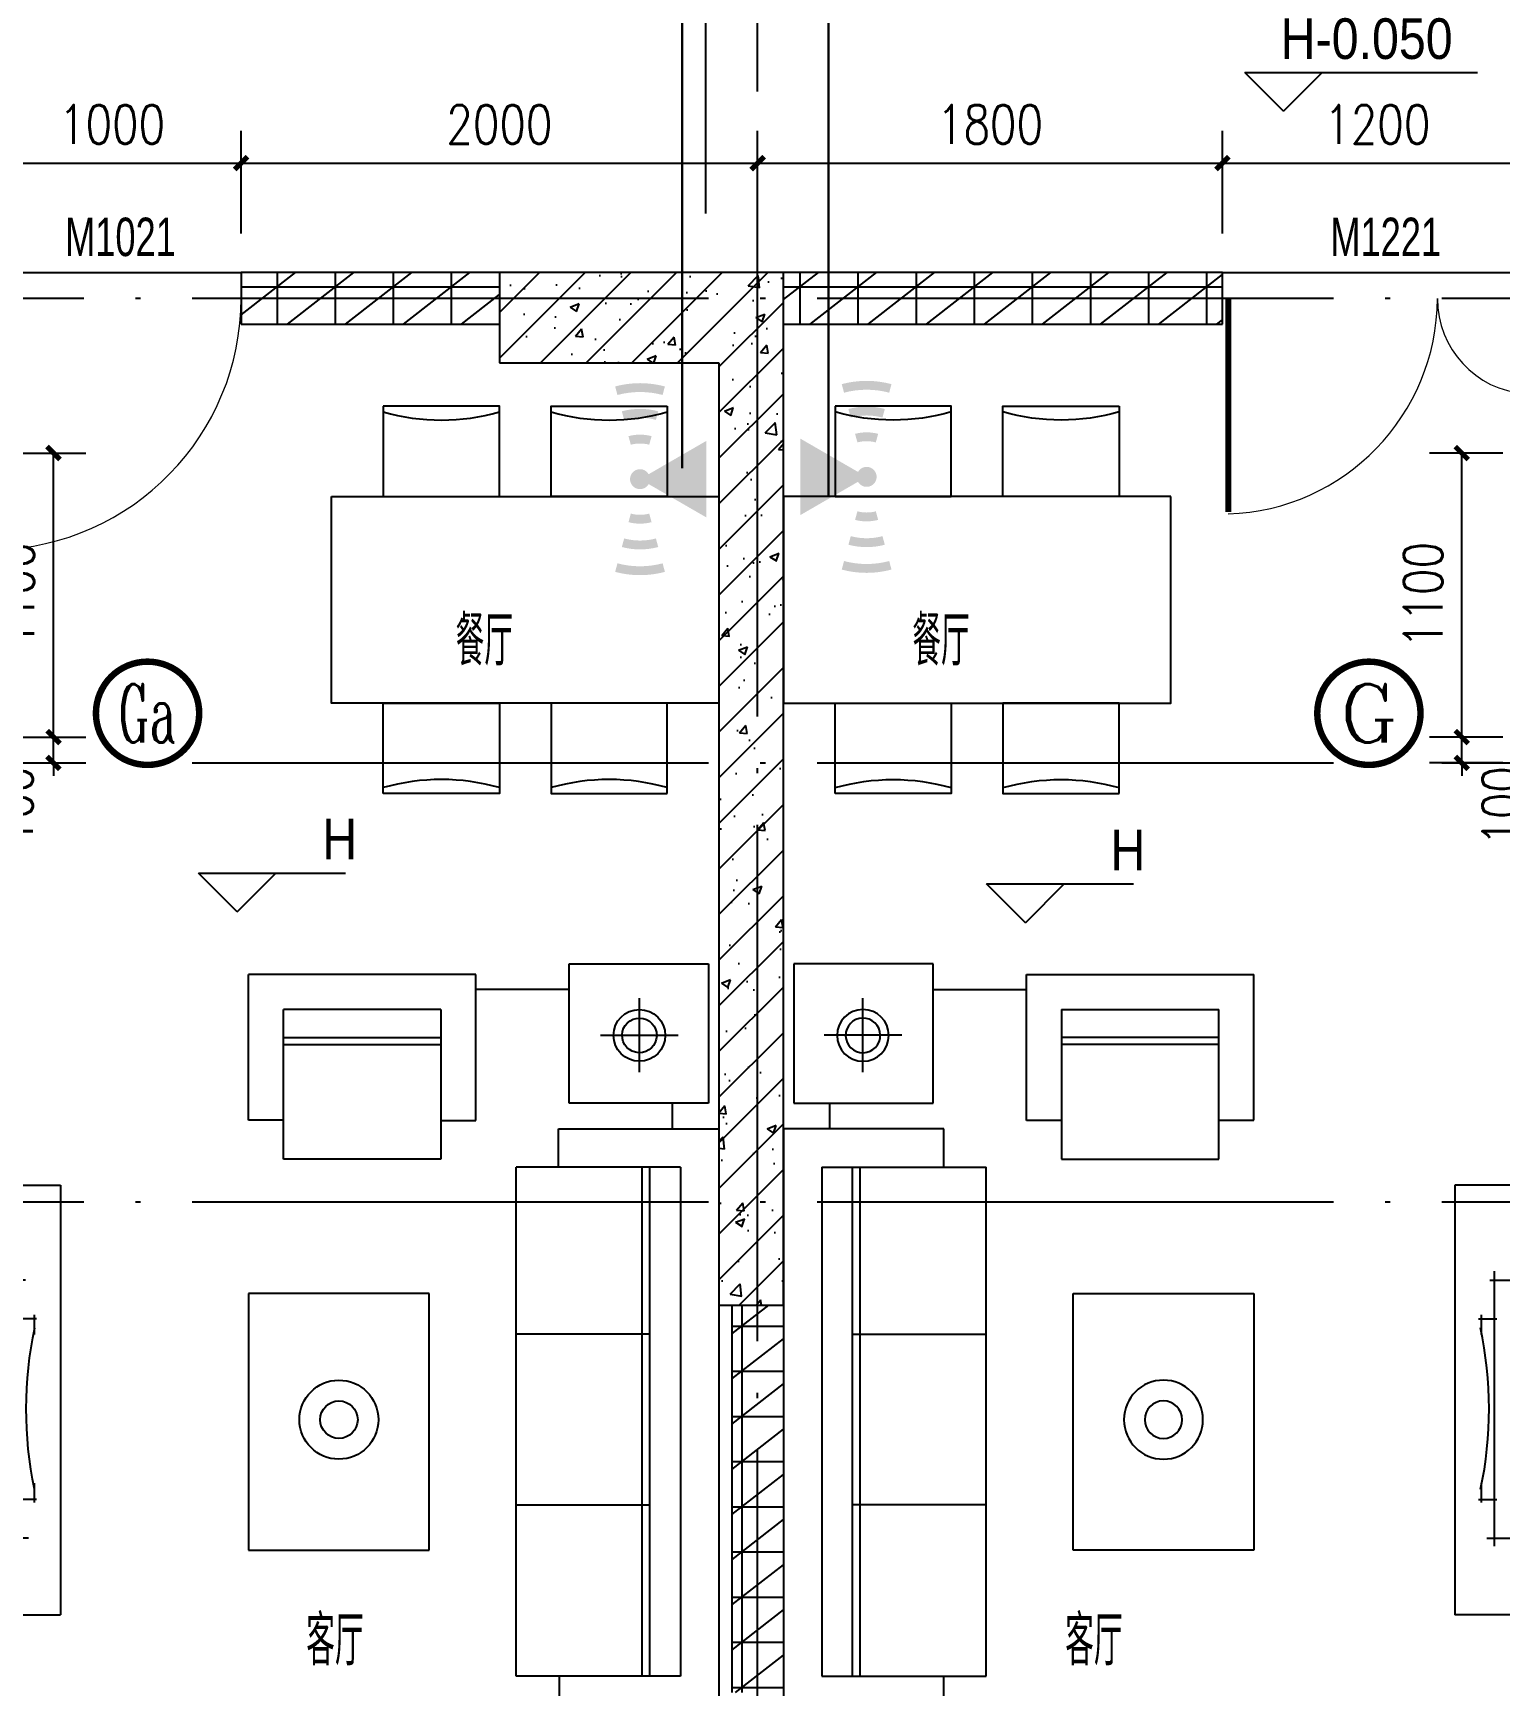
# Model space of a CAD drawing. Extents: x 718358 to 1668613, y -348838 to -159582.
# Drawn here: x 774829 to 780510, y -334069 to -327667 of the extents above; entities that cross this region are included whole.
import ezdxf
from ezdxf.enums import TextEntityAlignment as Align

# ---------------------------------------------------------------- set-up
doc = ezdxf.new("R2010")
doc.units = 0
doc.header["$LTSCALE"] = 1000
doc.linetypes.add('DOTE', pattern=[2.42, 2, -0.2, 0.02, -0.2])
for name, color, linetype in [('AP', 7, 'Continuous'), ('家电', 232, 'Continuous'), ('建-墙体', 2, 'Continuous'), ('建-家具', 251, 'Continuous'), ('建-尺寸', 73, 'Continuous'), ('建-影线', 8, 'Continuous'), ('建-房间名', 7, 'Continuous'), ('建-柱子', 6, 'Continuous'), ('建-标高', 3, 'Continuous'), ('建-轴网', 14, 'DOTE'), ('建-门窗', 4, 'Continuous'), ('建-门窗-编号', 7, 'Continuous')]:
    doc.layers.add(name, color=color, linetype=linetype)
doc.styles.add('_TCH_DIM', font='gt单线西文.shx', dxfattribs={"width": 0.8, "bigfont": 'gt单线中文.shx'})
doc.styles.add('_TCH_LABEL', font='COMPLEX', dxfattribs={"bigfont": 'GBCBIG'})
doc.styles.add('_TCH_WINDOW', font='gt单线西文.shx', dxfattribs={"height": 3.5, "bigfont": 'gt单线中文.shx'})
doc.styles.add('DIM_FONT', font='SIMPLEX.shx', dxfattribs={"width": 0.8, "bigfont": 'GBCBIG.shx'})
doc.dimstyles.new('DIMN50', dxfattribs={"dimscale": 0.5, "dimtxt": 300, "dimasz": 100, "dimexe": 250, "dimexo": 300, "dimgap": 150, "dimtad": 1, "dimdec": 0, "dimzin": 0, "dimdsep": 46, "dimtxsty": 'DIM_FONT', "dimblk": 'ARCHTICK', "dimcen": 0.09, "dimdle": 1, "dimclrt": 7, "dimazin": 2, "dimtfac": 1, "dimtdec": 0, "dimtix": 1, "dimtmove": 2, "dimatfit": 3, "dimldrblk": 'ARCHTICK', "dimfxl": 1, "dimtolj": 1, "dimtzin": 0, "dimarcsym": 0})
pattern_1 = [(0, (0, 0), (0, 175), []), (37.875, (200, 0), (-84.807639, 109.038328), []), (90, (200, 0), (-225, 1e-14), [])]

# ---------------------------------------------------------------- blocks, each defined once
blk = doc.blocks.new('A$C72B7076F')
at = {"layer": '建-家具'}
for points in [[(200, 350), (200, 0), (650, 0), (650, 350)], [(1300, 350), (1300, 0), (850, 0), (850, 350)], [(0, 0), (1500, 0), (1500, -800), (0, -800)], [(200, -1150), (200, -800), (650, -800), (650, -1150)], [(1300, -1150), (1300, -800), (850, -800), (850, -1150)]]:
    blk.add_lwpolyline(points, close=True, dxfattribs=at)
for centre, start, end in [((425, 1115.3), 254.06078, 285.93922), ((1075, 1115.3), 254.06078, 285.93922), ((425, -1915.3), 74.06078, 105.93922), ((1075, -1915.3), 74.06078, 105.93922)]:
    blk.add_arc(centre, 819.3, start, end, dxfattribs=at)
blk = doc.blocks.new('sf')
at = {"layer": '建-家具'}
for p, q in [((79749.9, -87777.5), (79749.9, -87237.8)), ((79749.9, -87237.8), (80289.6, -87237.8)), ((80289.6, -87237.8), (80289.6, -87777.5)), ((79387.7, -87279.8), (78507.7, -87279.8)), ((78507.7, -87842.8), (78507.7, -87279.8)), ((79387.7, -87844.4), (79387.7, -87279.8)), ((79749.9, -87337.8), (79387.7, -87337.8)), ((80021.5, -87656.9), (80021.5, -87370.7)), ((79252.7, -87414.7), (78642.6, -87414.7)), ((78642.6, -87993.9), (78642.6, -87414.7)), ((79252.7, -87414.7), (79252.7, -87993.9)), ((79871.2, -87513.8), (80171.8, -87513.8)), ((78642.6, -87522.8), (79252.7, -87522.8)), ((78642.6, -87549.8), (79252.7, -87549.8)), ((80289.6, -87777.5), (79749.9, -87777.5)), ((80149.9, -87877.5), (80149.9, -87777.5)), ((78642.6, -87842.8), (78507.7, -87842.8)), ((79252.7, -87844.4), (79387.7, -87844.4)), ((79708.3, -87877.5), (80329.4, -87877.5)), ((79708.3, -88025.9), (79708.3, -87877.5)), ((79252.7, -87993.9), (78642.6, -87993.9)), ((80181, -88025.9), (79543.9, -88025.9)), ((79543.9, -89996.8), (79543.9, -88025.9)), ((80032.4, -89996.8), (80032.4, -88025.9)), ((80062.1, -89996.8), (80062.1, -88025.9)), ((80181, -88025.9), (80181, -89996.8)), ((79207.7, -88514.3), (78507.7, -88514.3)), ((78507.7, -88514.3), (78507.7, -89508.4)), ((79207.7, -89508.4), (79207.7, -88514.3)), ((80062.1, -88672.8), (79543.9, -88672.8)), ((79543.9, -89333), (80062.1, -89333)), ((78507.7, -89508.4), (79207.7, -89508.4)), ((80181, -89996.8), (79543.9, -89996.8)), ((79710.1, -89996.8), (79710.1, -90145.2)), ((79710.1, -90145.2), (80329.4, -90145.2)), ((80149.9, -90145.2), (80149.9, -90245.2)), ((79749.9, -90245.2), (79749.9, -90784.9)), ((80289.6, -90245.2), (79749.9, -90245.2)), ((80289.6, -90784.9), (80289.6, -90245.2)), ((80021.5, -90365.8), (80021.5, -90652)), ((79871.2, -90508.9), (80171.8, -90508.9)), ((79749.9, -90784.9), (80289.6, -90784.9))]:
    blk.add_line(p, q, dxfattribs=at)
blk.add_lwpolyline([(80329.4, -87877.5), (80329.4, -90145.2)], dxfattribs=at)
for radius in [152.9, 72.6]:
    blk.add_circle((78857.7, -89003.4), radius, dxfattribs=at)
for major_axis, start_param, end_param in [((-100.3, -0.4), -0.003785, 6.2794), ((67.1, -1.6), 3.165615400503639, 9.448800707683226)]:
    blk.add_ellipse((80021.5, -87515), major_axis=major_axis, ratio=1, start_param=start_param, end_param=end_param, dxfattribs=at)
at = {"layer": '建-家具', "extrusion": (8.87659e-44, -1.84514e-37, -1)}
blk.add_ellipse((80021.5, -90507.7), major_axis=(-100.3, 0.4), ratio=1, start_param=-0.003785, end_param=6.2794, dxfattribs=at)
at = {"layer": '建-家具', "extrusion": (9.70209e-44, -1.84514e-37, -1)}
blk.add_ellipse((80021.5, -90507.7), major_axis=(67.1, 1.6), ratio=1, start_param=3.165615400503639, end_param=9.448800707683226, dxfattribs=at)
blk = doc.blocks.new('454545646857')
at = {"layer": '建-家具'}
for p, q in [((6042.6, -65842.8), (6042.6, -65422.8)), ((7706.5, -65422.8), (6042.6, -65422.8)), ((7706.5, -65842.8), (7706.5, -65422.8)), ((6338.8, -65546.9), (6338.8, -65696.1)), ((6552.1, -65525.3), (6477, -65525.3)), ((6488.8, -65515.3), (6488.8, -65585.3)), ((7203.5, -65525.3), (7128.3, -65525.3)), ((7188.8, -65515.3), (7188.8, -65585.3)), ((7373, -65575.3), (6307.5, -65575.3)), ((7338.8, -65558.4), (7338.8, -65706.6)), ((6307.5, -65675.3), (7373, -65675.3)), ((6488.8, -65735.3), (6488.8, -65665.3)), ((7188.8, -65735.3), (7188.8, -65665.3)), ((6552.1, -65725.3), (6477, -65725.3)), ((7203.5, -65725.3), (7128.3, -65725.3)), ((7726.5, -65822.8), (6022.6, -65822.8))]:
    blk.add_line(p, q, dxfattribs=at)
for centre, start, end in [((6838.8, -64054.8), 258.05955, 282.11273), ((6838.8, -67195.9), 77.88727, 101.94045)]:
    blk.add_arc(centre, 1500.8, start, end, dxfattribs=at)
blk = doc.blocks.new('$DorLib2D$00000001')
for p, q in [((0.45, 0.975), (0.5, 0.975)), ((0.45, 0), (0.45, 0.975)), ((0.5, 0), (0.5, 0.975)), ((0.5, 0), (0.45, 0))]:
    blk.add_line(p, q)
at = {"lineweight": 13}
blk.add_arc((0.475, 0), 0.975, 91.46928, 180, dxfattribs=at)
blk = doc.blocks.new('$DorLib2D$00000025')
at = {"const_width": 0.02}
for points in [[(0.481, -0.0014), (0.481, 0.6906)], [(-0.481, 0.0014), (-0.481, 0.3084)]]:
    blk.add_lwpolyline(points, dxfattribs=at)
at = {"lineweight": 13}
for centre, radius, start, end in [((0.5046, -0.0019), 0.6987, 91.9397, 179.7238), ((-0.5008, 0.0026), 0.3067, 359.7899, 85.7508)]:
    blk.add_arc(centre, radius, start, end, dxfattribs=at)
blk = doc.blocks.new('_ArchTick')
at = {"color": 0, "linetype": 'ByBlock', "const_width": 0.4}
blk.add_lwpolyline([(-0.5, -0.5), (0.5, 0.5)], dxfattribs=at)
blk = doc.blocks.new('*D522')
at = {"layer": 'Defpoints', "color": 0, "transparency": 16777216}
for p in [(775634.7, -328170.7), (774634.7, -328593.8), (775634.7, -328593.8)]:
    blk.add_point(p, dxfattribs=at)
at = {"layer": '建-尺寸', "color": 0, "lineweight": -2, "transparency": 16777216}
for p, q in [((774634.7, -328443.8), (774634.7, -328045.7)), ((775634.7, -328443.8), (775634.7, -328045.7)), ((774634.2, -328170.7), (775635.2, -328170.7))]:
    blk.add_line(p, q, dxfattribs=at)
at = {"layer": '建-尺寸', "color": 0, "lineweight": -2, "transparency": 16777216, "xscale": 50, "yscale": 50, "zscale": 50, "rotation": 180}
blk.add_blockref('_ArchTick', (774634.7, -328170.7), dxfattribs=at)
at = {"layer": '建-尺寸', "color": 0, "lineweight": -2, "transparency": 16777216, "xscale": 50, "yscale": 50, "zscale": 50}
blk.add_blockref('_ArchTick', (775634.7, -328170.7), dxfattribs=at)
at = {"layer": '建-尺寸', "color": 7, "transparency": 16777216, "insert": (775134.7, -328020.7), "char_height": 150, "attachment_point": 5, "style": 'DIM_FONT'}
blk.add_mtext('\\A1;1000', dxfattribs=at)
blk = doc.blocks.new('*D523')
at = {"layer": 'Defpoints', "color": 0, "transparency": 16777216}
for p in [(777635.2, -328170.7), (775634.7, -328593.8), (777635.2, -328593.8)]:
    blk.add_point(p, dxfattribs=at)
at = {"layer": '建-尺寸', "color": 0, "lineweight": -2, "transparency": 16777216}
for p, q in [((775634.7, -328443.8), (775634.7, -328045.7)), ((777635.2, -328443.8), (777635.2, -328045.7)), ((775634.2, -328170.7), (777635.7, -328170.7))]:
    blk.add_line(p, q, dxfattribs=at)
at = {"layer": '建-尺寸', "color": 0, "lineweight": -2, "transparency": 16777216, "xscale": 50, "yscale": 50, "zscale": 50, "rotation": 180}
blk.add_blockref('_ArchTick', (775634.7, -328170.7), dxfattribs=at)
at = {"layer": '建-尺寸', "color": 0, "lineweight": -2, "transparency": 16777216, "xscale": 50, "yscale": 50, "zscale": 50}
blk.add_blockref('_ArchTick', (777635.2, -328170.7), dxfattribs=at)
at = {"layer": '建-尺寸', "color": 7, "transparency": 16777216, "insert": (776634.9, -328020.7), "char_height": 150, "attachment_point": 5, "style": 'DIM_FONT'}
blk.add_mtext('\\A1;2000', dxfattribs=at)
blk = doc.blocks.new('*D524')
at = {"layer": 'Defpoints', "color": 0, "transparency": 16777216}
for p in [(779435.2, -328170.7), (777635.2, -328593.8), (779435.2, -328593.8)]:
    blk.add_point(p, dxfattribs=at)
at = {"layer": '建-尺寸', "color": 0, "lineweight": -2, "transparency": 16777216}
for p, q in [((777635.2, -328443.8), (777635.2, -328045.7)), ((779435.2, -328443.8), (779435.2, -328045.7)), ((777634.7, -328170.7), (779435.7, -328170.7))]:
    blk.add_line(p, q, dxfattribs=at)
at = {"layer": '建-尺寸', "color": 0, "lineweight": -2, "transparency": 16777216, "xscale": 50, "yscale": 50, "zscale": 50, "rotation": 180}
blk.add_blockref('_ArchTick', (777635.2, -328170.7), dxfattribs=at)
at = {"layer": '建-尺寸', "color": 0, "lineweight": -2, "transparency": 16777216, "xscale": 50, "yscale": 50, "zscale": 50}
blk.add_blockref('_ArchTick', (779435.2, -328170.7), dxfattribs=at)
at = {"layer": '建-尺寸', "color": 7, "transparency": 16777216, "insert": (778535.2, -328020.7), "char_height": 150, "attachment_point": 5, "style": 'DIM_FONT'}
blk.add_mtext('\\A1;1800', dxfattribs=at)
blk = doc.blocks.new('*D525')
at = {"layer": 'Defpoints', "color": 0, "transparency": 16777216}
for p in [(780635.2, -328170.7), (779435.2, -328593.8), (780635.2, -328593.8)]:
    blk.add_point(p, dxfattribs=at)
at = {"layer": '建-尺寸', "color": 0, "lineweight": -2, "transparency": 16777216}
for p, q in [((779435.2, -328443.8), (779435.2, -328045.7)), ((780635.2, -328443.8), (780635.2, -328045.7)), ((779434.7, -328170.7), (780635.7, -328170.7))]:
    blk.add_line(p, q, dxfattribs=at)
at = {"layer": '建-尺寸', "color": 0, "lineweight": -2, "transparency": 16777216, "xscale": 50, "yscale": 50, "zscale": 50, "rotation": 180}
blk.add_blockref('_ArchTick', (779435.2, -328170.7), dxfattribs=at)
at = {"layer": '建-尺寸', "color": 0, "lineweight": -2, "transparency": 16777216, "xscale": 50, "yscale": 50, "zscale": 50}
blk.add_blockref('_ArchTick', (780635.2, -328170.7), dxfattribs=at)
at = {"layer": '建-尺寸', "color": 7, "transparency": 16777216, "insert": (780035.2, -328020.7), "char_height": 150, "attachment_point": 5, "style": 'DIM_FONT'}
blk.add_mtext('\\A1;1200', dxfattribs=at)
blk = doc.blocks.new('*D564')
at = {"layer": 'Defpoints', "color": 0, "transparency": 16777216}
for p in [(780362.4, -330393.8), (780671.7, -330393.8), (780671.7, -330493.8)]:
    blk.add_point(p, dxfattribs=at)
at = {"layer": '建-尺寸', "color": 0, "lineweight": -2, "transparency": 16777216}
for p, q in [((780521.7, -330393.8), (780237.4, -330393.8)), ((780362.4, -330393.8), (780362.4, -330343.8)), ((780362.4, -330493.8), (780362.4, -330393.8)), ((780521.7, -330493.8), (780237.4, -330493.8)), ((780362.4, -330493.8), (780362.4, -330543.8))]:
    blk.add_line(p, q, dxfattribs=at)
at = {"layer": '建-尺寸', "color": 0, "lineweight": -2, "transparency": 16777216, "xscale": 50, "yscale": 50, "zscale": 50}
for p, rotation in [((780362.4, -330393.8), 270), ((780362.4, -330493.8), 90)]:
    blk.add_blockref('_ArchTick', p, dxfattribs=dict(at, rotation=rotation))
at = {"layer": '建-尺寸', "color": 7, "transparency": 16777216, "insert": (780517.4, -330660.4), "char_height": 150, "attachment_point": 5, "rotation": 90, "style": 'DIM_FONT'}
blk.add_mtext('\\A1;100', dxfattribs=at)
blk = doc.blocks.new('*D565')
at = {"layer": 'Defpoints', "color": 0, "transparency": 16777216}
for p in [(780362.4, -329293.8), (780671.7, -329293.8), (780671.7, -330393.8)]:
    blk.add_point(p, dxfattribs=at)
at = {"layer": '建-尺寸', "color": 0, "lineweight": -2, "transparency": 16777216}
for p, q in [((780521.7, -329293.8), (780237.4, -329293.8)), ((780362.4, -330394.3), (780362.4, -329293.3)), ((780521.7, -330393.8), (780237.4, -330393.8))]:
    blk.add_line(p, q, dxfattribs=at)
at = {"layer": '建-尺寸', "color": 0, "lineweight": -2, "transparency": 16777216, "xscale": 50, "yscale": 50, "zscale": 50}
for p, rotation in [((780362.4, -329293.8), 90), ((780362.4, -330393.8), 270)]:
    blk.add_blockref('_ArchTick', p, dxfattribs=dict(at, rotation=rotation))
at = {"layer": '建-尺寸', "color": 7, "transparency": 16777216, "insert": (780212.4, -329843.8), "char_height": 150, "attachment_point": 5, "rotation": 90, "style": 'DIM_FONT'}
blk.add_mtext('\\A1;1100', dxfattribs=at)
blk = doc.blocks.new('*D566')
at = {"layer": 'Defpoints', "color": 0, "transparency": 16777216}
for p in [(774598.7, -330393.8), (774907.9, -330393.8), (774598.7, -330493.8)]:
    blk.add_point(p, dxfattribs=at)
at = {"layer": '建-尺寸', "color": 0, "lineweight": -2, "transparency": 16777216}
for p, q in [((774748.7, -330393.8), (775032.9, -330393.8)), ((774907.9, -330393.8), (774907.9, -330343.8)), ((774907.9, -330493.8), (774907.9, -330393.8)), ((774748.7, -330493.8), (775032.9, -330493.8)), ((774907.9, -330493.8), (774907.9, -330543.8))]:
    blk.add_line(p, q, dxfattribs=at)
at = {"layer": '建-尺寸', "color": 0, "lineweight": -2, "transparency": 16777216, "xscale": 50, "yscale": 50, "zscale": 50}
for p, rotation in [((774907.9, -330393.8), 270), ((774907.9, -330493.8), 90)]:
    blk.add_blockref('_ArchTick', p, dxfattribs=dict(at, rotation=rotation))
at = {"layer": '建-尺寸', "color": 7, "transparency": 16777216, "insert": (774752.9, -330660.4), "char_height": 150, "attachment_point": 5, "rotation": 90, "style": 'DIM_FONT'}
blk.add_mtext('\\A1;100', dxfattribs=at)
blk = doc.blocks.new('*D567')
at = {"layer": 'Defpoints', "color": 0, "transparency": 16777216}
for p in [(774598.7, -329293.8), (774907.9, -329293.8), (774598.7, -330393.8)]:
    blk.add_point(p, dxfattribs=at)
at = {"layer": '建-尺寸', "color": 0, "lineweight": -2, "transparency": 16777216}
for p, q in [((774748.7, -329293.8), (775032.9, -329293.8)), ((774907.9, -330394.3), (774907.9, -329293.3)), ((774748.7, -330393.8), (775032.9, -330393.8))]:
    blk.add_line(p, q, dxfattribs=at)
at = {"layer": '建-尺寸', "color": 0, "lineweight": -2, "transparency": 16777216, "xscale": 50, "yscale": 50, "zscale": 50}
for p, rotation in [((774907.9, -329293.8), 90), ((774907.9, -330393.8), 270)]:
    blk.add_blockref('_ArchTick', p, dxfattribs=dict(at, rotation=rotation))
at = {"layer": '建-尺寸', "color": 7, "transparency": 16777216, "insert": (774757.9, -329843.8), "char_height": 150, "attachment_point": 5, "rotation": 90, "style": 'DIM_FONT'}
blk.add_mtext('\\A1;1100', dxfattribs=at)
blk = doc.blocks.new('AP')
at = {"layer": 'AP', "true_color": 0xf8991e}
h = blk.add_hatch(color=30, dxfattribs=at)
h.paths.add_polyline_path([(-9.35, 2.5), (-10.7, 2.87, 0.131652), (-10.7, -2.87), (-9.35, -2.5, -0.131652)])
h.paths.add_polyline_path([(-13.27, 3.56), (-14.62, 3.92, 0.131652), (-14.62, -3.92), (-13.27, -3.56, -0.131652)])
h.paths.add_polyline_path([(6.78, 1.82), (5.43, 1.45, -0.131652), (5.43, -1.45), (6.78, -1.82, 0.131652)])
h.paths.add_polyline_path([(10.7, 2.87), (9.35, 2.5, -0.131652), (9.35, -2.5), (10.7, -2.87, 0.131652)])
h.paths.add_polyline_path([(14.62, 3.92), (13.27, 3.56, -0.131652), (13.27, -3.56), (14.62, -3.92, 0.131652)])
h.paths.add_polyline_path([(0.78, -1.36, -0.267949), (-0.78, -1.36), (-6.03, -10.45), (6.03, -10.45)])
h.paths.add_polyline_path([(0, 0), (-0.78, -1.36, 0.267949), (0.78, -1.36)])
h.paths.add_polyline_path([(0, 0), (-1.52, 0.41, 0.065543), (-1.57, 0, 0.065543), (-1.52, -0.41)])
h.paths.add_polyline_path([(0, 0), (-1.52, -0.41, 0.198912), (-0.78, -1.36)])
h.paths.add_polyline_path([(1.52, -0.41), (0, 0), (0.78, -1.36, 0.198912)])
h.paths.add_polyline_path([(1.52, 0.41), (0, 0), (1.52, -0.41, 0.065543), (1.57, 0, 0.065543)])
h.paths.add_polyline_path([(-1.52, 0.41), (0, 0), (1.52, 0.41, 0.767327)])
at = {"layer": 'AP'}
h = blk.add_hatch(color=5, dxfattribs=at)
h.set_gradient(color1=(248, 153, 30), color2=(242, 141, 7), one_color=1, tint=0.49, name='INVCYLINDER')
h.paths.add_polyline_path([(-5.43, 1.45), (-6.78, 1.82, 0.131652), (-6.78, -1.82), (-5.43, -1.45, -0.131652)])

msp = doc.modelspace()

# ---------------------------------------------------------------- hatches: boundary and pattern name
at = {"layer": '建-影线'}
h = msp.add_hatch(dxfattribs=at)
h.set_pattern_fill('空心砖', color=256, scale=50, style=0)
h.set_pattern_definition(pattern_1)
h.paths.add_polyline_path([(776635.2, -328793.8), (776635.2, -328593.8), (775634.7, -328593.8), (775634.7, -328793.8)])
h = msp.add_hatch(dxfattribs=at)
h.set_pattern_fill('钢筋混凝土', color=256, scale=50, style=0)
h.set_pattern_definition([(45, (0, 0), (-88.388348, 88.388348), []), (50, (0, 0), (358.63009, -31.37607), [37.5, -412.5]), (355, (0, 0), (-69.37567, 376.09607), [30, -330]), (100.4514, (29.9, -2.6), (289.25469, 344.71977), [31.8701, -350.57106]), (46.1842, (0, 100), (533.62052, -82.7595), [56.25, -618.75]), (96.6356, (44.47, 93.1), (467.33135, 487.05894), [47.80514, -525.8565]), (351.1842, (0, 100), (467.33097, 487.0593), [45, -495]), (21, (50, 75), (298.45353, -201.30945), [37.5, -412.5]), (326, (50, 75), (121.65767, 362.57502), [30, -330]), (71.4514, (74.87, 58.22), (420.11131, 161.26525), [31.8701, -350.57106]), (37.5, (0, 0), (6.079928, 166.446927), [0, -326, 0, -335, 0, -331.25]), (7.5, (0, 0), (131.53477, 197.205856), [0, -191, 0, -318.5, 0, -126.25]), (327.5, (-111.5, 0), (266.911218, -11.277436), [0, -125, 0, -390, 0, -517.5]), (317.5, (-161.5, 0), (291.593085, 50.05249), [0, -162.5, 0, -259, 0, -367.5])])
h.paths.add_polyline_path([(777735.2, -328593.8), (776635.2, -328593.8), (776635.2, -328943.8), (777485.2, -328943.8), (777485.2, -332593.8), (777735.2, -332593.8)])
h = msp.add_hatch(dxfattribs=at)
h.set_pattern_fill('空心砖', color=256, scale=50, style=0)
h.set_pattern_definition(pattern_1)
h.paths.add_polyline_path([(777735.2, -328593.8), (777735.2, -328793.8), (779435.2, -328793.8), (779435.2, -328593.8)])
h = msp.add_hatch(dxfattribs=at)
h.set_pattern_fill('空心砖', color=256, scale=50, style=0)
h.set_pattern_definition(pattern_1)
h.paths.add_polyline_path([(777535.2, -334093.8), (777735.2, -334093.8), (777735.2, -332593.8), (777535.2, -332593.8)])

# ---------------------------------------------------------------- linework, layer by layer
at = {"layer": '建-墙体', "color": 1, "lineweight": 30}
for p, q in [((777342.5, -327555.7), (777342.5, -329351.5)), ((777909.4, -327561.7), (777909.4, -329462))]:
    msp.add_line(p, q, dxfattribs=at)
at = {"layer": '建-墙体'}
for p, q in [((776635.2, -328593.8), (775634.7, -328593.8)), ((775634.7, -328593.8), (775634.7, -328793.8)), ((779435.2, -328593.8), (777735.2, -328593.8)), ((779435.2, -328793.8), (779435.2, -328593.8)), ((775634.7, -328793.8), (776635.2, -328793.8)), ((777735.2, -328793.8), (779435.2, -328793.8)), ((777535.2, -332593.8), (777535.2, -334093.8)), ((777735.2, -332593.8), (777735.2, -334093.8))]:
    msp.add_line(p, q, dxfattribs=at)
at = {"layer": '建-房间名', "const_width": 25}
for points in [[(775472.3, -330301.5, 1), (775072.3, -330301.5, 1)], [(780202.6, -330301.5, 1), (779802.6, -330301.5, 1)]]:
    msp.add_lwpolyline(points, format="xyb", close=True, dxfattribs=at)
at = {"layer": '建-柱子'}
for p, q in [((777735.2, -328593.8), (776635.2, -328593.8)), ((776635.2, -328593.8), (776635.2, -328943.8)), ((777735.2, -332593.8), (777735.2, -328593.8)), ((776635.2, -328943.8), (777485.2, -328943.8)), ((777485.2, -328943.8), (777485.2, -332593.8)), ((777485.2, -332593.8), (777735.2, -332593.8))]:
    msp.add_line(p, q, dxfattribs=at)
at = {"layer": '建-标高'}
for p, q in [((779671.7, -327969.7), (779521.7, -327819.7)), ((779521.7, -327819.7), (780422.7, -327819.7)), ((779671.7, -327969.7), (779821.7, -327819.7)), ((775619.7, -331070.3), (775469.7, -330920.3)), ((775469.7, -330920.3), (776038.6, -330920.3)), ((775619.7, -331070.3), (775769.7, -330920.3)), ((778672.2, -331112.5), (778522.2, -330962.5)), ((778522.2, -330962.5), (779091.1, -330962.5)), ((778672.2, -331112.5), (778822.2, -330962.5))]:
    msp.add_line(p, q, dxfattribs=at)
at = {"layer": '建-轴网'}
for p, q in [((777435.2, -328366), (777435.2, -320193.8)), ((777635.2, -339993.8), (777635.2, -320193.8)), ((768185.2, -328693.8), (810335.2, -328693.8)), ((768185.2, -330493.8), (810335.2, -330493.8)), ((768185.2, -332193.8), (810335.2, -332193.8))]:
    msp.add_line(p, q, dxfattribs=at)
at = {"layer": '建-门窗'}
for p, q in [((774634.7, -328593.8), (775634.7, -328593.8)), ((779435.2, -328593.8), (780635.2, -328593.8))]:
    msp.add_line(p, q, dxfattribs=at)

# ---------------------------------------------------------------- block references
at = {"layer": '家电', "color": 2, "xscale": 24.56707959816823, "yscale": 24.56707959816823, "zscale": 24.56707959816823}
for p, rotation in [((777179.7, -329394.7), 90), ((778057.3, -329385.8), 270.0000000400225)]:
    msp.add_blockref('AP', p, dxfattribs=dict(at, rotation=rotation))
at = {"layer": '建-家具'}
for name, p in [('A$C72B7076F', (775985.2, -329462)), ('sf', (697155.8, -244034.1))]:
    msp.add_blockref(name, p, dxfattribs=at)
at = {"layer": '建-家具', "extrusion": (0, 0, -1), "zscale": -1, "rotation": 359.9999999599794}
for name, p in [('A$C72B7076F', (-779235.2, -329462)), ('sf', (-858064.6, -244034.1))]:
    msp.add_blockref(name, p, dxfattribs=at)
at = {"layer": '建-家具', "xscale": -1, "rotation": 270.0000005869693}
msp.add_blockref('454545646857', (840358, -339835.4), dxfattribs=at)
at = {"layer": '建-家具', "rotation": 89.99999943971105}
msp.add_blockref('454545646857', (714912.4, -339835.4), dxfattribs=at)
at = {"layer": '建-门窗'}
ref = msp.add_blockref('$DorLib2D$00000001', (775134.7, -328693.8), dxfattribs=dict(at, xscale=-1000, yscale=-1000, zscale=-1000, rotation=4.016881658850579e-08))
ref.add_attrib('A', 'M1021', (774952.7, -328530.7), dxfattribs={"layer": '建-门窗-编号', "height": 148.75, "rotation": 0, "style": '_TCH_WINDOW', "width": 0.705882})
ref = msp.add_blockref('$DorLib2D$00000025', (780035.2, -328693.8), dxfattribs=dict(at, xscale=-1200, yscale=-1200, zscale=-1200, rotation=4.016863224595455e-08))
ref.add_attrib('A', 'M1221', (779853.2, -328530.7), dxfattribs={"layer": '建-门窗-编号', "height": 148.75, "rotation": 0, "style": '_TCH_WINDOW', "width": 0.705882})

# ---------------------------------------------------------------- texts
at = {"layer": '建-房间名', "style": 'DIM_FONT', "width": 0.8}
for s, p in [('餐厅', (776465.5, -330117.1)), ('餐厅', (778234.4, -330117.1)), ('客厅', (775886.9, -333989.5)), ('客厅', (778826.4, -333989.5))]:
    msp.add_text(s, height=192.91, dxfattribs=at).set_placement(p)
at = {"layer": '建-房间名', "style": '_TCH_LABEL'}
for s, height, width, p, p2 in [('Ga', 226.27, 0.552632, (775159.2, -330414.6), (775385.4, -330414.6)), ('G', 226.3, 1.166667, (779889.5, -330414.6), (780115.8, -330414.6))]:
    msp.add_text(s, height=height, dxfattribs=dict(at, width=width)).set_placement(p, p2, align=Align.FIT)
at = {"layer": '建-标高', "style": '_TCH_DIM', "width": 0.888889}
for s, p in [('H-0.050', (779661, -327767.2)), ('H', (775949, -330867.8)), ('H', (779001.4, -330910))]:
    msp.add_text(s, height=157.5, dxfattribs=at).set_placement(p)

# ---------------------------------------------------------------- dimensions: what is measured, and where the dimension line sits
at = {"layer": '建-尺寸'}
for p1, p2, distance, picture, middle in [((774634.7, -328593.8), (775634.7, -328593.8), 423.2, '*D522', (775134.7, -328020.7)), ((775634.6945, -328593.806), (777635.1835, -328593.806), 423.1519, '*D523', (776634.939, -328020.6541)), ((777635.2, -328593.8), (779435.2, -328593.8), 423.2, '*D524', (778535.2, -328020.7)), ((779435.2, -328593.8), (780635.2, -328593.8), 423.2, '*D525', (780035.2, -328020.7)), ((774598.7, -330393.8), (774598.7, -329293.8), -309.3, '*D567', (774757.9, -329843.8)), ((780671.7, -330393.8), (780671.7, -329293.8), 309.3, '*D565', (780212.4, -329843.8))]:
    dim = msp.add_aligned_dim(p1=p1, p2=p2, distance=distance, dimstyle='DIMN50', dxfattribs=at)
    dim.commit()
    dim.dimension.update_dxf_attribs({"geometry": picture, "text_midpoint": middle})
for base, p1, p2, picture, middle in [((774907.9, -330393.8), (774598.7, -330493.8), (774598.7, -330393.8), '*D566', (774752.9, -330660.4)), ((780362.4, -330393.8), (780671.7, -330493.8), (780671.7, -330393.8), '*D564', (780517.4, -330660.4))]:
    dim = msp.add_linear_dim(base=base, p1=p1, p2=p2, angle=90, dimstyle='DIMN50', dxfattribs=at)
    dim.commit()
    dim.dimension.update_dxf_attribs({"geometry": picture, "text_midpoint": middle, "dimtype": 161})

doc.saveas('drawing.dxf')
